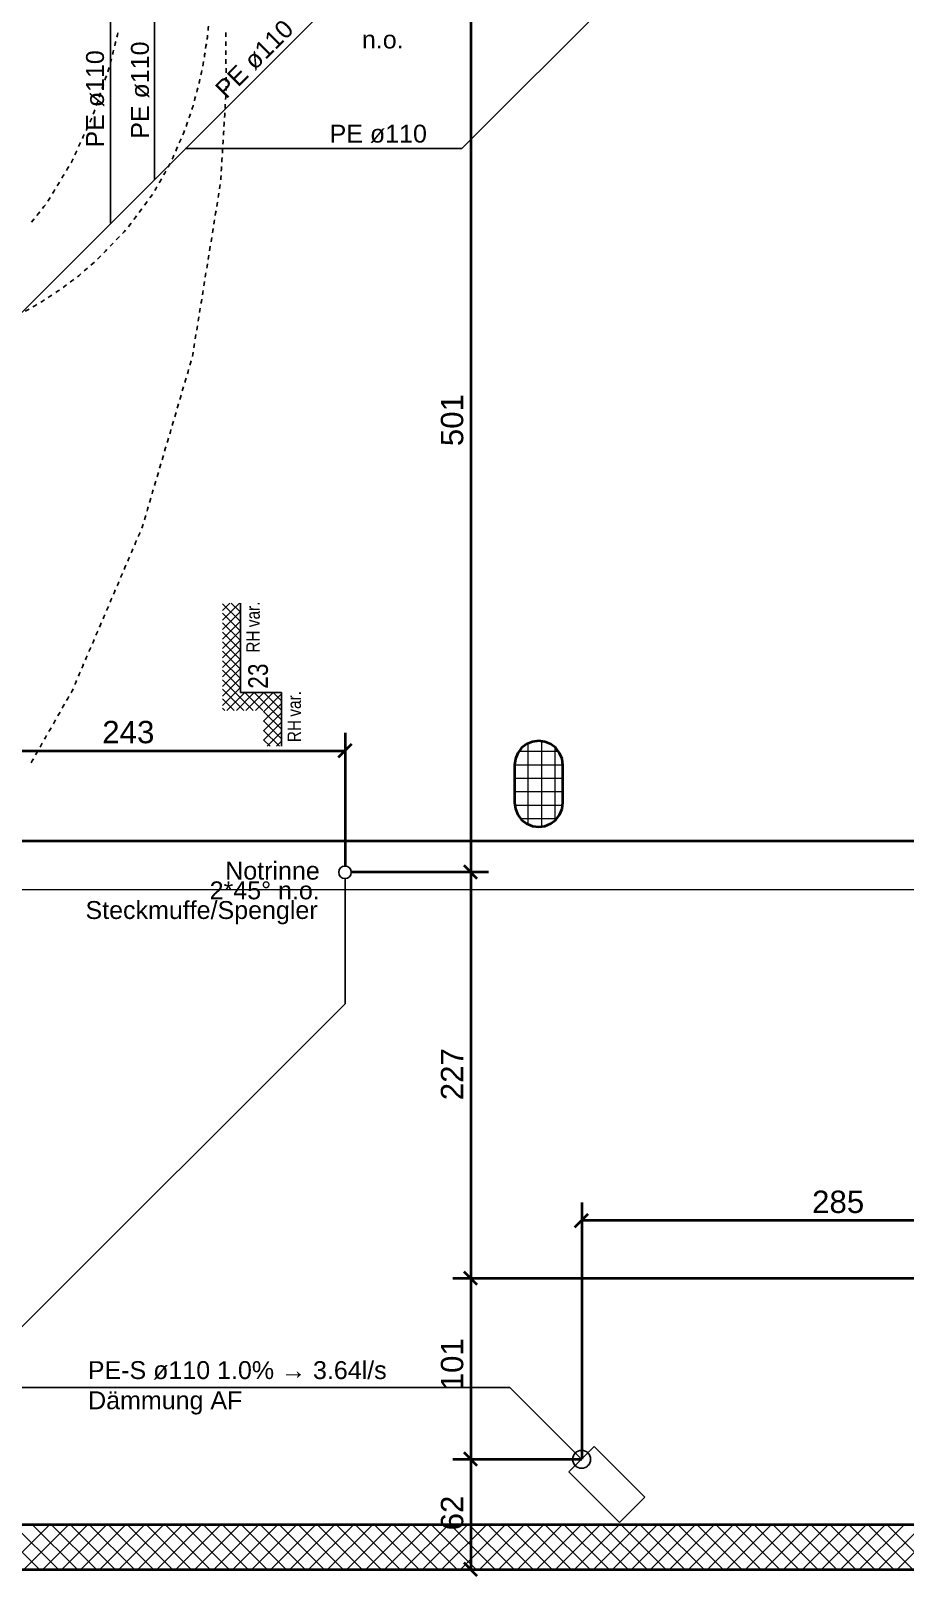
# Model space of a CAD drawing. Extents: x 885 to 2021, y 330 to 1122.
# Drawn here: x 1401 to 1498.6, y 475.9 to 648.6 of the extents above; entities that cross this region are included whole.
import ezdxf
from ezdxf.lldxf.tags import DXFTag

# ---------------------------------------------------------------- set-up
doc = ezdxf.new("R2010")
doc.units = 0
doc.layers.get('0').update_dxf_attribs({"lineweight": 25})
for name, color, linetype, lineweight in [('010 Aussenwände Bauteilschraffuren Neu', 7, 'Continuous', 25), ('010 Aussenwände Neu', 7, 'Continuous', 25), ('020 Stützen Bauteilschraffuren Neu', 7, 'Continuous', 25), ('020 Stützen Neu', 7, 'Continuous', 25), ('027 Oberhalb Neu', 7, 'Continuous', 25), ('080 Raum Innen Kontur Neu', 7, 'Continuous', 25), ('160 Beschriftungen Ausführung Neu', 7, 'Continuous', 25)]:
    doc.layers.add(name, color=color, linetype=linetype, lineweight=lineweight)
for name, color, linetype, lineweight, true_color in [('S_Kaltwasser_Einlage', 3, 'fein_strichliert', 25, 0x00ff00), ('S_Regenwasser_Einlage', 7, 'fein_strichliert', 25, 0x0066cc), ('S_Schmutzwasser_Einlage', 7, 'fein_strichliert', 25, 0xcc6600), ('S_T_Mass_Einlage', 7, 'Continuous', 35, 0x0080ff), ('S_Text_Einlage', 7, 'Continuous', 25, 0x99ff99)]:
    doc.layers.add(name, color=color, linetype=linetype, lineweight=lineweight, true_color=true_color)
doc.styles.get("Standard").update_dxf_attribs({"font": 'arial.ttf'})
tags = doc.linetypes.add('fein_strichliert', pattern=[4, 1, -2, 1]).pattern_tags.tags
tags[8:9] = [DXFTag(74, 4), DXFTag(75, 0), DXFTag(340, '0'), DXFTag(46, 0.0), DXFTag(50, 0.0), DXFTag(44, 0.0), DXFTag(45, 0.0)]
tags[6:7] = [DXFTag(74, 4), DXFTag(75, 0), DXFTag(340, '0'), DXFTag(46, 0.0), DXFTag(50, 0.0), DXFTag(44, 0.0), DXFTag(45, 0.0)]
tags[4:5] = [DXFTag(74, 4), DXFTag(75, 0), DXFTag(340, '0'), DXFTag(46, 0.0), DXFTag(50, 0.0), DXFTag(44, 0.0), DXFTag(45, 0.0)]
tags = doc.linetypes.add('Strichpunkt 3_1_1mm Achsen', pattern=[0.005, 0.003, -0.001, 0, -0.001]).pattern_tags.tags
tags[10:11] = [DXFTag(74, 4), DXFTag(75, 0), DXFTag(340, '0'), DXFTag(46, 1.0), DXFTag(50, 0.0), DXFTag(44, 0.0), DXFTag(45, 0.0)]
tags[8:9] = [DXFTag(74, 4), DXFTag(75, 0), DXFTag(340, '0'), DXFTag(46, 1.0), DXFTag(50, 0.0), DXFTag(44, 0.0), DXFTag(45, 0.0)]
tags[6:7] = [DXFTag(74, 4), DXFTag(75, 0), DXFTag(340, '0'), DXFTag(46, 1.0), DXFTag(50, 0.0), DXFTag(44, 0.0), DXFTag(45, 0.0)]
tags[4:5] = [DXFTag(74, 4), DXFTag(75, 0), DXFTag(340, '0'), DXFTag(46, 1.0), DXFTag(50, 0.0), DXFTag(44, 0.0), DXFTag(45, 0.0)]

# ---------------------------------------------------------------- blocks, each defined once
blk = doc.blocks.new('Referenz-A0T8DINEAL', base_point=(896.59, 372.19))
at = {"layer": '010 Aussenwände Bauteilschraffuren Neu', "color": 0, "linetype": 'Continuous', "lineweight": 0, "ltscale": 0.0169}
for p, q in [((1401.9, 476.6), (1396.9, 481.6)), ((1398.04, 476.6), (1403.04, 481.6)), ((1404.02, 476.6), (1399.02, 481.6)), ((1400.16, 476.6), (1405.16, 481.6)), ((1406.14, 476.6), (1401.14, 481.6)), ((1402.28, 476.6), (1407.28, 481.6)), ((1408.26, 476.6), (1403.26, 481.6)), ((1404.41, 476.6), (1409.41, 481.6)), ((1410.38, 476.6), (1405.38, 481.6)), ((1406.53, 476.6), (1411.53, 481.6)), ((1412.51, 476.6), (1407.51, 481.6)), ((1408.65, 476.6), (1413.65, 481.6)), ((1414.63, 476.6), (1409.63, 481.6)), ((1410.77, 476.6), (1415.77, 481.6)), ((1416.75, 476.6), (1411.75, 481.6)), ((1412.89, 476.6), (1417.89, 481.6)), ((1418.87, 476.6), (1413.87, 481.6)), ((1415.01, 476.6), (1420.01, 481.6)), ((1420.99, 476.6), (1415.99, 481.6)), ((1417.13, 476.6), (1422.13, 481.6)), ((1423.11, 476.6), (1418.11, 481.6)), ((1419.26, 476.6), (1424.26, 481.6)), ((1425.23, 476.6), (1420.23, 481.6)), ((1421.38, 476.6), (1426.38, 481.6)), ((1427.36, 476.6), (1422.36, 481.6)), ((1423.5, 476.6), (1428.5, 481.6)), ((1429.48, 476.6), (1424.48, 481.6)), ((1425.62, 476.6), (1430.62, 481.6)), ((1431.6, 476.6), (1426.6, 481.6)), ((1427.74, 476.6), (1432.74, 481.6)), ((1433.72, 476.6), (1428.72, 481.6)), ((1429.86, 476.6), (1434.86, 481.6)), ((1435.84, 476.6), (1430.84, 481.6)), ((1431.98, 476.6), (1436.98, 481.6)), ((1437.96, 476.6), (1432.96, 481.6)), ((1434.1, 476.6), (1439.1, 481.6)), ((1440.08, 476.6), (1435.08, 481.6)), ((1436.23, 476.6), (1441.23, 481.6)), ((1442.2, 476.6), (1437.2, 481.6)), ((1438.35, 476.6), (1443.35, 481.6)), ((1444.33, 476.6), (1439.33, 481.6)), ((1440.47, 476.6), (1445.47, 481.6)), ((1446.45, 476.6), (1441.45, 481.6)), ((1442.59, 476.6), (1447.59, 481.6)), ((1448.57, 476.6), (1443.57, 481.6)), ((1444.71, 476.6), (1449.71, 481.6)), ((1450.69, 476.6), (1445.69, 481.6)), ((1446.83, 476.6), (1451.83, 481.6)), ((1452.81, 476.6), (1447.81, 481.6)), ((1448.95, 476.6), (1453.95, 481.6)), ((1454.93, 476.6), (1449.93, 481.6)), ((1451.07, 476.6), (1456.07, 481.6)), ((1457.05, 476.6), (1452.05, 481.6)), ((1453.2, 476.6), (1458.2, 481.6)), ((1459.17, 476.6), (1454.17, 481.6)), ((1455.32, 476.6), (1460.32, 481.6)), ((1461.3, 476.6), (1456.3, 481.6)), ((1457.44, 476.6), (1462.44, 481.6)), ((1463.42, 476.6), (1458.42, 481.6)), ((1459.56, 476.6), (1464.56, 481.6)), ((1465.54, 476.6), (1460.54, 481.6)), ((1461.68, 476.6), (1466.68, 481.6)), ((1467.66, 476.6), (1462.66, 481.6)), ((1463.8, 476.6), (1468.8, 481.6)), ((1469.78, 476.6), (1464.78, 481.6)), ((1465.92, 476.6), (1470.92, 481.6)), ((1471.9, 476.6), (1466.9, 481.6)), ((1468.05, 476.6), (1473.05, 481.6)), ((1474.02, 476.6), (1469.02, 481.6)), ((1470.17, 476.6), (1475.17, 481.6)), ((1476.15, 476.6), (1471.15, 481.6)), ((1472.29, 476.6), (1477.29, 481.6)), ((1478.27, 476.6), (1473.27, 481.6)), ((1474.41, 476.6), (1479.41, 481.6)), ((1480.39, 476.6), (1475.39, 481.6)), ((1476.53, 476.6), (1481.53, 481.6)), ((1482.51, 476.6), (1477.51, 481.6)), ((1478.65, 476.6), (1483.65, 481.6)), ((1484.63, 476.6), (1479.63, 481.6)), ((1480.77, 476.6), (1485.77, 481.6)), ((1486.75, 476.6), (1481.75, 481.6)), ((1482.89, 476.6), (1487.89, 481.6)), ((1488.87, 476.6), (1483.87, 481.6)), ((1485.02, 476.6), (1490.02, 481.6)), ((1490.99, 476.6), (1485.99, 481.6)), ((1487.14, 476.6), (1492.14, 481.6)), ((1493.12, 476.6), (1488.12, 481.6)), ((1489.26, 476.6), (1494.26, 481.6)), ((1495.24, 476.6), (1490.24, 481.6)), ((1491.38, 476.6), (1496.38, 481.6)), ((1497.36, 476.6), (1492.36, 481.6)), ((1493.5, 476.6), (1498.5, 481.6)), ((1499.48, 476.6), (1494.48, 481.6)), ((1495.62, 476.6), (1500.62, 481.6)), ((1501.6, 476.6), (1496.6, 481.6)), ((1497.74, 476.6), (1502.74, 481.6))]:
    blk.add_line(p, q, dxfattribs=at)
at = {"layer": '010 Aussenwände Neu', "color": 0, "lineweight": 35}
for p, q in [((1527.88, 481.6), (1387.38, 481.6)), ((1041.78, 476.6), (1532.88, 476.6))]:
    blk.add_line(p, q, dxfattribs=at)
at = {"layer": '020 Stützen Bauteilschraffuren Neu', "color": 0, "linetype": 'Continuous', "lineweight": 0, "ltscale": 0.0169}
for p, q in [((1456.48, 568.92), (1456.48, 559.89)), ((1457.98, 569.18), (1457.98, 559.63)), ((1459.48, 568.51), (1459.48, 560.3)), ((1460.38, 566.5), (1454.98, 566.5)), ((1459.92, 568), (1455.44, 568)), ((1460.38, 565), (1454.98, 565)), ((1460.38, 563.5), (1454.98, 563.5)), ((1460.35, 562), (1455, 562)), ((1459.68, 560.5), (1455.68, 560.5))]:
    blk.add_line(p, q, dxfattribs=at)
at = {"layer": '020 Stützen Neu', "color": 0, "linetype": 'Continuous', "lineweight": 35, "ltscale": 0.1225}
for p, q in [((1455.77, 568.41), (1455.34, 567.85)), ((1456.33, 568.84), (1455.77, 568.41)), ((1456.98, 569.11), (1456.33, 568.84)), ((1457.68, 569.2), (1456.98, 569.11)), ((1458.38, 569.11), (1457.68, 569.2)), ((1459.03, 568.84), (1458.38, 569.11)), ((1459.59, 568.41), (1459.03, 568.84)), ((1460.02, 567.85), (1459.59, 568.41)), ((1455.07, 567.2), (1454.98, 566.5)), ((1454.98, 566.5), (1454.98, 562.3)), ((1455.34, 567.85), (1455.07, 567.2)), ((1460.29, 567.2), (1460.02, 567.85)), ((1460.38, 566.5), (1460.29, 567.2)), ((1460.38, 562.3), (1460.38, 566.5)), ((1454.98, 562.3), (1455.07, 561.6)), ((1455.07, 561.6), (1455.34, 560.95)), ((1460.02, 560.95), (1460.29, 561.6)), ((1460.29, 561.6), (1460.38, 562.3)), ((1455.34, 560.95), (1455.77, 560.39)), ((1455.77, 560.39), (1456.33, 559.96)), ((1456.33, 559.96), (1456.98, 559.69)), ((1456.98, 559.69), (1457.68, 559.6)), ((1457.68, 559.6), (1458.38, 559.69)), ((1458.38, 559.69), (1459.03, 559.96)), ((1459.03, 559.96), (1459.59, 560.39)), ((1459.59, 560.39), (1460.02, 560.95))]:
    blk.add_line(p, q, dxfattribs=at)
at = {"layer": '027 Oberhalb Neu', "color": 0, "linetype": 'Strichpunkt 3_1_1mm Achsen', "lineweight": 35, "ltscale": 0.1225}
blk.add_line((1599.54, 558), (1035.78, 558), dxfattribs=at)
at = {"layer": '027 Oberhalb Neu', "color": 0, "linetype": 'Strichpunkt 3_1_1mm Achsen', "lineweight": 13, "ltscale": 0.0169}
blk.add_line((1030.18, 552.6), (1597.28, 552.6), dxfattribs=at)
at = {"layer": '080 Raum Innen Kontur Neu', "color": 0, "linetype": 'Continuous', "lineweight": 13, "ltscale": 0.0169}
for p, q in [((1455.77, 568.41), (1455.34, 567.85)), ((1456.33, 568.84), (1455.77, 568.41)), ((1456.98, 569.11), (1456.33, 568.84)), ((1457.68, 569.2), (1456.98, 569.11)), ((1458.38, 569.11), (1457.68, 569.2)), ((1459.03, 568.84), (1458.38, 569.11)), ((1459.59, 568.41), (1459.03, 568.84)), ((1460.02, 567.85), (1459.59, 568.41)), ((1455.07, 567.2), (1454.98, 566.5)), ((1454.98, 562.3), (1454.98, 566.5)), ((1455.34, 567.85), (1455.07, 567.2)), ((1460.29, 567.2), (1460.02, 567.85)), ((1460.38, 566.5), (1460.29, 567.2)), ((1460.38, 566.5), (1460.38, 562.3)), ((1454.98, 562.3), (1455.07, 561.6)), ((1455.07, 561.6), (1455.34, 560.95)), ((1460.02, 560.95), (1460.29, 561.6)), ((1460.29, 561.6), (1460.38, 562.3)), ((1455.34, 560.95), (1455.77, 560.39)), ((1455.77, 560.39), (1456.33, 559.96)), ((1456.33, 559.96), (1456.98, 559.69)), ((1456.98, 559.69), (1457.68, 559.6)), ((1457.68, 559.6), (1458.38, 559.69)), ((1458.38, 559.69), (1459.03, 559.96)), ((1459.03, 559.96), (1459.59, 560.39)), ((1459.59, 560.39), (1460.02, 560.95)), ((1387.38, 481.6), (1527.88, 481.6))]:
    blk.add_line(p, q, dxfattribs=at)
at = {"layer": '160 Beschriftungen Ausführung Neu', "color": 0, "linetype": 'Continuous', "lineweight": 13, "ltscale": 0.0169}
for p, q in [((1424.24, 584.6), (1422.35, 582.71)), ((1423.18, 584.6), (1422.35, 583.77)), ((1422.35, 584.53), (1424.35, 582.53)), ((1423.33, 584.6), (1424.35, 583.59)), ((1424.35, 583.65), (1422.35, 581.65)), ((1422.35, 583.47), (1424.35, 581.47)), ((1424.35, 582.59), (1422.35, 580.59)), ((1422.35, 582.41), (1424.35, 580.41)), ((1424.35, 581.53), (1422.35, 579.53)), ((1422.35, 581.35), (1424.35, 579.35)), ((1424.35, 580.47), (1422.35, 578.47)), ((1422.35, 580.28), (1424.35, 578.28)), ((1424.35, 579.41), (1422.35, 577.41)), ((1422.35, 579.22), (1424.35, 577.22)), ((1424.35, 578.35), (1422.35, 576.35)), ((1422.35, 578.16), (1424.35, 576.16)), ((1424.35, 577.28), (1422.35, 575.28)), ((1422.35, 577.1), (1424.35, 575.1)), ((1424.35, 576.22), (1422.35, 574.22)), ((1422.35, 576.04), (1425.79, 572.6)), ((1424.35, 575.16), (1422.35, 573.16)), ((1422.35, 574.98), (1424.73, 572.6)), ((1422.35, 573.92), (1423.67, 572.6)), ((1424.85, 574.6), (1422.85, 572.6)), ((1425.91, 574.6), (1423.91, 572.6)), ((1424.85, 574.6), (1426.85, 572.6)), ((1426.97, 574.6), (1424.97, 572.6)), ((1425.91, 574.6), (1428.95, 571.56)), ((1428.03, 574.6), (1426.03, 572.6)), ((1428.95, 574.46), (1426.95, 572.46)), ((1428.95, 573.4), (1426.95, 571.4)), ((1426.97, 574.6), (1428.95, 572.62)), ((1428.03, 574.6), (1428.95, 573.68)), ((1422.35, 572.86), (1422.61, 572.6)), ((1426.95, 572.5), (1428.95, 570.5)), ((1428.95, 572.34), (1426.95, 570.34)), ((1426.95, 571.44), (1428.95, 569.44)), ((1428.95, 571.28), (1426.95, 569.28)), ((1426.95, 570.38), (1428.73, 568.6)), ((1428.95, 570.22), (1427.33, 568.6)), ((1426.95, 569.32), (1427.67, 568.6)), ((1428.95, 569.16), (1428.39, 568.6))]:
    blk.add_line(p, q, dxfattribs=at)
at = {"layer": '160 Beschriftungen Ausführung Neu', "color": 0, "linetype": 'Continuous', "lineweight": -2, "ltscale": 0.0625}
for p, q in [((1424.35, 574.6), (1424.35, 584.6)), ((1428.95, 574.6), (1424.35, 574.6)), ((1428.95, 568.6), (1428.95, 574.6))]:
    blk.add_line(p, q, dxfattribs=at)
at = {"layer": '160 Beschriftungen Ausführung Neu', "color": 0, "linetype": 'Continuous', "lineweight": 13, "ltscale": 0.0169, "attachment_point": 1, "rotation": 90}
for s, insert, char_height in [('{\\fArial Narrow;var.}', (1425.02, 581.91), 1.5), ('{\\fArial Narrow;RH}', (1425.02, 579.06), 1.5), ('{\\fArial Narrow;3}', (1425.23, 576.45), 2.2), ('{\\fArial Narrow;2}', (1425.23, 575.03), 2.2), ('{\\fArial Narrow;var.}', (1429.62, 571.91), 1.5), ('{\\fArial Narrow;RH}', (1429.62, 569.06), 1.5)]:
    blk.add_mtext(s, dxfattribs=dict(at, insert=insert, char_height=char_height))
blk = doc.blocks.new('Polylinie-A0T8DINSAL', base_point=(1418.22, 635.4))
at = {"color": 0, "lineweight": -2}
for p, q in [((1468.48, 654.8), (1449.08, 635.4)), ((1502.9, 654.8), (1468.48, 654.8)), ((1449.08, 635.4), (1418.22, 635.4))]:
    blk.add_line(p, q, dxfattribs=at)
blk = doc.blocks.new('Polygon-A0T8DINWAL', base_point=(1461.06, 481.84))
at = {"color": 0, "linetype": 'ByBlock', "lineweight": -2, "ltscale": 0.25}
for p, q in [((1463.89, 490.33), (1461.06, 487.5)), ((1469.55, 484.67), (1463.89, 490.33)), ((1461.06, 487.5), (1466.72, 481.84)), ((1466.72, 481.84), (1469.55, 484.67))]:
    blk.add_line(p, q, dxfattribs=at)
blk = doc.blocks.new('Polylinie-A0T8DIOKAL', base_point=(1390.09, 631.94))
at = {"color": 0, "lineweight": -2}
for p, q in [((1390.09, 679.8), (1414.76, 655.12)), ((1414.76, 655.12), (1414.76, 631.94))]:
    blk.add_line(p, q, dxfattribs=at)
blk = doc.blocks.new('WC mit 9_0 l Spülwassermenge-A0T8DIOSAL', base_point=(1461.48, 487.91))
at = {"color": 0, "linetype": 'ByBlock', "lineweight": -2, "ltscale": 0.25}
blk.add_circle((1462.48, 488.91), 1, dxfattribs=at)
blk = doc.blocks.new('Polylinie-A0T8DIPGAL', base_point=(1310.98, 489.06))
at = {"color": 0, "lineweight": -2}
for p, q in [((1348.67, 625.9), (1310.98, 588.21)), ((1310.98, 588.21), (1310.98, 511.08)), ((1310.98, 511.08), (1325.15, 496.92)), ((1325.15, 496.92), (1454.47, 496.92)), ((1454.47, 496.92), (1462.33, 489.06))]:
    blk.add_line(p, q, dxfattribs=at)
blk = doc.blocks.new('Polylinie-A0T8DIPIAL', base_point=(1390.09, 627.05))
at = {"color": 0, "lineweight": -2}
for p, q in [((1390.09, 674.3), (1409.86, 654.52)), ((1409.86, 654.52), (1409.86, 627.05))]:
    blk.add_line(p, q, dxfattribs=at)
blk = doc.blocks.new('Abwassersammelpunkt (Zentrale)-A0T8DIPWAL', base_point=(1435.34, 553.82))
at = {"color": 0, "linetype": 'ByBlock', "lineweight": -2, "ltscale": 0.25}
blk.add_circle((1436.04, 554.52), 0.7, dxfattribs=at)
blk = doc.blocks.new('Teilstrecke-A0T8DIPYAL', base_point=(1383.88, 613.1))
at = {"color": 0, "linetype": 'Continuous', "lineweight": -2}
for p, q in [((1392.62, 750.13), (1392.5, 750.48)), ((1392.7, 749.89), (1392.62, 750.13)), ((1392.94, 749.18), (1392.86, 749.42)), ((1393.02, 748.95), (1392.94, 749.18)), ((1393.27, 748.24), (1393.19, 748.47)), ((1393.35, 748), (1393.27, 748.24)), ((1393.59, 747.29), (1393.51, 747.53)), ((1393.67, 747.07), (1393.59, 747.29)), ((1393.67, 747.05), (1393.67, 747.07)), ((1393.91, 746.34), (1393.83, 746.58)), ((1393.99, 746.11), (1393.91, 746.34)), ((1394.24, 745.4), (1394.16, 745.63)), ((1394.32, 745.16), (1394.24, 745.4)), ((1394.56, 744.45), (1394.48, 744.69)), ((1394.64, 744.22), (1394.56, 744.45)), ((1394.83, 743.65), (1394.8, 743.74)), ((1394.88, 743.51), (1394.83, 743.65)), ((1394.96, 743.27), (1394.88, 743.51)), ((1395.21, 742.56), (1395.13, 742.8)), ((1395.29, 742.32), (1395.21, 742.56)), ((1395.53, 741.61), (1395.45, 741.85)), ((1395.61, 741.38), (1395.53, 741.61)), ((1395.86, 740.67), (1395.77, 740.9)), ((1395.94, 740.43), (1395.86, 740.67)), ((1396.18, 739.72), (1396.1, 739.96)), ((1396.26, 739.49), (1396.18, 739.72)), ((1396.51, 738.78), (1396.43, 739.01)), ((1396.59, 738.54), (1396.51, 738.78)), ((1396.84, 737.83), (1396.76, 738.07)), ((1396.92, 737.6), (1396.84, 737.83)), ((1397.17, 736.89), (1397.08, 737.12)), ((1397.19, 736.83), (1397.17, 736.89)), ((1397.25, 736.65), (1397.19, 736.83)), ((1397.5, 735.95), (1397.42, 736.18)), ((1397.58, 735.71), (1397.5, 735.95)), ((1397.83, 735), (1397.75, 735.24)), ((1397.92, 734.77), (1397.83, 735)), ((1398.17, 734.06), (1398.09, 734.3)), ((1398.25, 733.83), (1398.17, 734.06)), ((1398.51, 733.12), (1398.42, 733.35)), ((1398.59, 732.88), (1398.51, 733.12)), ((1398.85, 732.18), (1398.76, 732.41)), ((1398.93, 731.95), (1398.85, 732.18)), ((1399.19, 731.24), (1399.11, 731.48)), ((1399.28, 731.01), (1399.19, 731.24)), ((1399.53, 730.3), (1399.45, 730.54)), ((1399.62, 730.07), (1399.53, 730.3)), ((1399.89, 729.37), (1399.8, 729.6)), ((1399.98, 729.13), (1399.89, 729.37)), ((1400.25, 728.43), (1400.16, 728.67)), ((1400.34, 728.2), (1400.25, 728.43)), ((1400.61, 727.5), (1400.52, 727.73)), ((1400.7, 727.27), (1400.61, 727.5)), ((1400.97, 726.57), (1400.88, 726.8)), ((1401.06, 726.33), (1400.97, 726.57)), ((1401.33, 725.63), (1401.24, 725.87)), ((1401.42, 725.4), (1401.33, 725.63)), ((1401.69, 724.7), (1401.6, 724.93)), ((1401.78, 724.47), (1401.69, 724.7)), ((1402.05, 723.77), (1401.96, 724)), ((1402.14, 723.53), (1402.05, 723.77)), ((1402.4, 722.83), (1402.31, 723.07)), ((1402.49, 722.6), (1402.4, 722.83)), ((1402.76, 721.9), (1402.67, 722.13)), ((1402.83, 721.73), (1402.76, 721.9)), ((1402.85, 721.67), (1402.83, 721.73)), ((1403.13, 720.97), (1403.04, 721.2)), ((1403.23, 720.74), (1403.13, 720.97)), ((1403.5, 720.04), (1403.41, 720.27)), ((1403.6, 719.81), (1403.5, 720.04)), ((1403.88, 719.11), (1403.78, 719.35)), ((1403.97, 718.88), (1403.88, 719.11)), ((1404.25, 718.19), (1404.15, 718.42)), ((1404.34, 717.95), (1404.25, 718.19)), ((1404.62, 717.26), (1404.53, 717.49)), ((1404.71, 717.03), (1404.62, 717.26)), ((1404.99, 716.33), (1404.9, 716.56)), ((1405.08, 716.1), (1404.99, 716.33)), ((1405.36, 715.4), (1405.27, 715.63)), ((1405.45, 715.17), (1405.36, 715.4)), ((1405.73, 714.47), (1405.64, 714.7)), ((1405.83, 714.24), (1405.73, 714.47)), ((1406.1, 713.54), (1406.01, 713.78)), ((1406.14, 713.46), (1406.1, 713.54)), ((1406.2, 713.31), (1406.14, 713.46)), ((1406.47, 712.61), (1406.38, 712.85)), ((1406.56, 712.38), (1406.47, 712.61)), ((1406.84, 711.68), (1406.75, 711.92)), ((1406.93, 711.45), (1406.84, 711.68)), ((1407.21, 710.75), (1407.12, 710.99)), ((1407.3, 710.52), (1407.21, 710.75)), ((1407.58, 709.82), (1407.49, 710.06)), ((1407.67, 709.59), (1407.58, 709.82)), ((1407.95, 708.89), (1407.85, 709.13)), ((1408.04, 708.66), (1407.95, 708.89)), ((1408.31, 707.96), (1408.22, 708.2)), ((1408.41, 707.73), (1408.31, 707.96)), ((1408.68, 707.03), (1408.59, 707.27)), ((1408.77, 706.8), (1408.68, 707.03)), ((1409.05, 706.11), (1408.96, 706.34)), ((1409.14, 705.87), (1409.05, 706.11)), ((1409.42, 705.18), (1409.33, 705.41)), ((1409.42, 705.17), (1409.42, 705.18)), ((1409.5, 704.94), (1409.42, 705.17)), ((1409.77, 704.24), (1409.68, 704.47)), ((1409.85, 704), (1409.77, 704.24)), ((1410.12, 703.3), (1410.03, 703.54)), ((1410.2, 703.07), (1410.12, 703.3)), ((1410.47, 702.36), (1410.38, 702.6)), ((1410.55, 702.13), (1410.47, 702.36)), ((1410.82, 701.43), (1410.73, 701.66)), ((1410.9, 701.19), (1410.82, 701.43)), ((1411.16, 700.49), (1411.08, 700.72)), ((1411.25, 700.26), (1411.16, 700.49)), ((1411.51, 699.55), (1411.43, 699.79)), ((1411.6, 699.32), (1411.51, 699.55)), ((1411.86, 698.62), (1411.78, 698.85)), ((1411.95, 698.38), (1411.86, 698.62)), ((1412.21, 697.68), (1412.13, 697.91)), ((1412.3, 697.45), (1412.21, 697.68)), ((1412.55, 696.76), (1412.47, 696.98)), ((1412.56, 696.74), (1412.55, 696.76)), ((1412.64, 696.51), (1412.56, 696.74)), ((1412.88, 695.79), (1412.8, 696.03)), ((1412.96, 695.56), (1412.88, 695.79)), ((1413.19, 694.84), (1413.11, 695.08)), ((1413.27, 694.61), (1413.19, 694.84)), ((1413.51, 693.9), (1413.43, 694.13)), ((1413.59, 693.66), (1413.51, 693.9)), ((1413.82, 692.95), (1413.74, 693.18)), ((1413.9, 692.71), (1413.82, 692.95)), ((1414.14, 692), (1414.06, 692.23)), ((1414.22, 691.76), (1414.14, 692)), ((1414.45, 691.05), (1414.38, 691.29)), ((1414.53, 690.81), (1414.45, 691.05)), ((1414.77, 690.1), (1414.69, 690.34)), ((1414.85, 689.86), (1414.77, 690.1)), ((1415.09, 689.15), (1415.01, 689.39)), ((1415.16, 688.91), (1415.09, 689.15)), ((1415.4, 688.2), (1415.32, 688.44)), ((1415.42, 688.14), (1415.4, 688.2)), ((1415.47, 687.96), (1415.42, 688.14)), ((1415.67, 687.24), (1415.6, 687.48)), ((1415.74, 687), (1415.67, 687.24)), ((1415.94, 686.28), (1415.87, 686.52)), ((1416.01, 686.03), (1415.94, 686.28)), ((1416.21, 685.31), (1416.14, 685.55)), ((1416.27, 685.07), (1416.21, 685.31)), ((1416.47, 684.35), (1416.41, 684.59)), ((1416.54, 684.11), (1416.47, 684.35)), ((1416.74, 683.38), (1416.67, 683.63)), ((1416.81, 683.14), (1416.74, 683.38)), ((1417.01, 682.42), (1416.94, 682.66)), ((1417.07, 682.18), (1417.01, 682.42)), ((1417.27, 681.46), (1417.21, 681.7)), ((1417.34, 681.22), (1417.27, 681.46)), ((1417.54, 680.49), (1417.47, 680.73)), ((1417.61, 680.25), (1417.54, 680.49)), ((1417.81, 679.53), (1417.74, 679.77)), ((1417.88, 679.29), (1417.81, 679.53)), ((1418.04, 678.56), (1417.98, 678.8)), ((1418.09, 678.31), (1418.04, 678.56)), ((1418.24, 677.58), (1418.19, 677.82)), ((1418.3, 677.33), (1418.24, 677.58)), ((1418.45, 676.6), (1418.4, 676.85)), ((1418.5, 676.36), (1418.45, 676.6)), ((1418.66, 675.62), (1418.61, 675.87)), ((1418.71, 675.38), (1418.66, 675.62)), ((1418.87, 674.64), (1418.82, 674.89)), ((1418.92, 674.4), (1418.87, 674.64)), ((1419.08, 673.67), (1419.02, 673.91)), ((1419.13, 673.42), (1419.08, 673.67)), ((1419.28, 672.69), (1419.23, 672.93)), ((1419.34, 672.44), (1419.28, 672.69)), ((1419.49, 671.71), (1419.44, 671.95)), ((1419.54, 671.47), (1419.49, 671.71)), ((1419.68, 670.8), (1419.65, 670.98)), ((1419.69, 670.73), (1419.68, 670.8)), ((1419.73, 670.48), (1419.69, 670.73)), ((1419.83, 669.74), (1419.79, 669.99)), ((1419.86, 669.49), (1419.83, 669.74)), ((1419.96, 668.75), (1419.93, 669)), ((1419.99, 668.5), (1419.96, 668.75)), ((1420.09, 667.76), (1420.06, 668)), ((1420.12, 667.51), (1420.09, 667.76)), ((1420.22, 666.77), (1420.19, 667.01)), ((1420.26, 666.52), (1420.22, 666.77)), ((1420.36, 665.77), (1420.32, 666.02)), ((1420.39, 665.53), (1420.36, 665.77)), ((1420.49, 664.78), (1420.46, 665.03)), ((1420.52, 664.54), (1420.49, 664.78)), ((1420.62, 663.79), (1420.59, 664.04)), ((1420.65, 663.54), (1420.62, 663.79)), ((1420.75, 662.8), (1420.72, 663.05)), ((1420.79, 662.55), (1420.75, 662.8)), ((1420.85, 661.81), (1420.84, 662.06)), ((1420.87, 661.56), (1420.85, 661.81)), ((1420.92, 660.81), (1420.9, 661.06)), ((1420.93, 660.56), (1420.92, 660.81)), ((1420.98, 659.81), (1420.96, 660.06)), ((1420.99, 659.56), (1420.98, 659.81)), ((1421.04, 658.81), (1421.02, 659.06)), ((1421.05, 658.56), (1421.04, 658.81)), ((1421.09, 657.98), (1421.08, 658.06)), ((1421.09, 657.81), (1421.09, 657.98)), ((1421.09, 657.56), (1421.09, 657.81)), ((1421.09, 656.81), (1421.09, 657.06)), ((1421.1, 656.56), (1421.09, 656.81)), ((1421.1, 655.81), (1421.1, 656.06)), ((1421.1, 655.56), (1421.1, 655.81)), ((1421.1, 654.81), (1421.1, 655.06)), ((1421.1, 654.56), (1421.1, 654.81)), ((1421.05, 652.57), (1421.06, 652.82)), ((1421.06, 652.82), (1421.07, 653.06)), ((1421.1, 653.56), (1421.11, 653.74)), ((1421.11, 653.81), (1421.11, 654.06)), ((1421.11, 653.74), (1421.11, 653.81)), ((1420.97, 650.95), (1420.98, 651.07)), ((1421, 651.57), (1421.01, 651.82)), ((1421.01, 651.82), (1421.03, 652.07)), ((1420.84, 649.57), (1420.86, 649.82)), ((1420.86, 649.82), (1420.89, 650.07)), ((1420.94, 650.57), (1420.96, 650.82)), ((1420.96, 650.82), (1420.97, 650.95)), ((1420.62, 647.59), (1420.66, 647.83)), ((1420.66, 647.83), (1420.69, 648.08)), ((1420.74, 648.58), (1420.77, 648.83)), ((1420.77, 648.83), (1420.79, 649.08)), ((1420.36, 645.86), (1420.4, 646.1)), ((1420.47, 646.6), (1420.51, 646.84)), ((1420.51, 646.84), (1420.55, 647.09)), ((1420.14, 644.63), (1420.19, 644.87)), ((1420.19, 644.87), (1420.24, 645.12)), ((1420.33, 645.61), (1420.36, 645.86)), ((1419.73, 642.67), (1419.76, 642.78)), ((1419.76, 642.78), (1419.79, 642.91)), ((1419.79, 642.91), (1419.84, 643.16)), ((1419.94, 643.65), (1419.99, 643.89)), ((1419.99, 643.89), (1420.04, 644.14)), ((1419.21, 640.74), (1419.28, 640.98)), ((1419.28, 640.98), (1419.34, 641.22)), ((1419.47, 641.7), (1419.54, 641.94)), ((1419.54, 641.94), (1419.6, 642.19)), ((1418.61, 638.83), (1418.69, 639.07)), ((1418.69, 639.07), (1418.77, 639.3)), ((1418.93, 639.78), (1419.01, 640.01)), ((1419.01, 640.01), (1419.06, 640.15)), ((1419.06, 640.15), (1419.08, 640.25)), ((1418.02, 637.18), (1418.12, 637.41)), ((1418.3, 637.88), (1418.38, 638.12)), ((1418.38, 638.12), (1418.45, 638.35)), ((1417.23, 635.35), (1417.33, 635.58)), ((1417.53, 636.04), (1417.62, 636.27)), ((1417.62, 636.27), (1417.72, 636.5)), ((1417.92, 636.95), (1418.02, 637.18)), ((1416.73, 634.2), (1416.83, 634.43)), ((1416.83, 634.43), (1416.93, 634.66)), ((1417.13, 635.12), (1417.23, 635.35)), ((1415.78, 632.45), (1415.9, 632.66)), ((1415.9, 632.66), (1416.02, 632.88)), ((1416.27, 633.31), (1416.39, 633.53)), ((1416.39, 633.53), (1416.52, 633.75)), ((1414.79, 630.71), (1414.91, 630.92)), ((1414.91, 630.92), (1415.03, 631.14)), ((1415.28, 631.58), (1415.41, 631.79)), ((1415.41, 631.79), (1415.53, 632.01)), ((1413.19, 628.47), (1413.34, 628.67)), ((1413.64, 629.07), (1413.79, 629.27)), ((1413.79, 629.27), (1413.94, 629.47)), ((1414.23, 629.88), (1414.38, 630.08)), ((1414.38, 630.08), (1414.53, 630.28)), ((1411.99, 626.87), (1412.14, 627.07)), ((1412.44, 627.47), (1412.59, 627.67)), ((1412.59, 627.67), (1412.74, 627.87)), ((1413.04, 628.27), (1413.19, 628.47)), ((1410.49, 625.2), (1410.66, 625.38)), ((1410.66, 625.38), (1410.83, 625.56)), ((1411.18, 625.92), (1411.36, 626.1)), ((1411.36, 626.1), (1411.53, 626.28)), ((1411.84, 626.67), (1411.99, 626.87)), ((1409.1, 623.76), (1409.27, 623.94)), ((1409.27, 623.94), (1409.44, 624.12)), ((1409.79, 624.48), (1409.97, 624.66)), ((1409.97, 624.66), (1410.14, 624.84)), ((1406.9, 621.72), (1407.09, 621.88)), ((1407.09, 621.88), (1407.28, 622.05)), ((1407.66, 622.37), (1407.85, 622.54)), ((1407.85, 622.54), (1408.04, 622.7)), ((1408.4, 623.05), (1408.58, 623.23)), ((1408.58, 623.23), (1408.75, 623.4)), ((1404.54, 619.87), (1404.74, 620.03)), ((1404.74, 620.03), (1404.94, 620.18)), ((1405.34, 620.48), (1405.54, 620.63)), ((1405.54, 620.63), (1405.74, 620.78)), ((1406.14, 621.08), (1406.29, 621.19)), ((1406.29, 621.19), (1406.34, 621.23)), ((1406.34, 621.23), (1406.52, 621.4)), ((1402.04, 618.22), (1402.21, 618.31)), ((1402.21, 618.31), (1402.26, 618.34)), ((1402.26, 618.34), (1402.47, 618.48)), ((1402.88, 618.76), (1403.09, 618.89)), ((1403.09, 618.89), (1403.3, 619.03)), ((1403.72, 619.31), (1403.93, 619.45)), ((1403.93, 619.45), (1404.14, 619.58)), ((1398.74, 616.44), (1398.97, 616.55)), ((1399.42, 616.77), (1399.64, 616.88)), ((1399.64, 616.88), (1399.87, 616.99)), ((1400.31, 617.22), (1400.52, 617.35)), ((1400.52, 617.35), (1400.74, 617.47)), ((1401.18, 617.72), (1401.39, 617.84)), ((1401.39, 617.84), (1401.61, 617.97)), ((1394.8, 614.86), (1395.05, 614.93)), ((1395.05, 614.93), (1395.29, 615)), ((1395.76, 615.16), (1395.99, 615.25)), ((1395.99, 615.25), (1396.22, 615.34)), ((1396.69, 615.53), (1396.92, 615.63)), ((1396.92, 615.63), (1397.15, 615.72)), ((1397.61, 615.91), (1397.82, 615.99)), ((1397.82, 615.99), (1397.84, 616)), ((1397.84, 616), (1398.07, 616.11)), ((1398.52, 616.33), (1398.74, 616.44)), ((1383.88, 613.1), (1384.25, 613.1)), ((1384.25, 613.1), (1384.5, 613.11)), ((1385, 613.11), (1385.04, 613.11)), ((1385.04, 613.11), (1385.25, 613.12)), ((1385.25, 613.12), (1385.5, 613.13)), ((1386, 613.15), (1386.21, 613.16)), ((1386.21, 613.16), (1386.25, 613.17)), ((1386.25, 613.17), (1386.5, 613.19)), ((1387, 613.22), (1387.25, 613.24)), ((1387.25, 613.24), (1387.37, 613.25)), ((1387.37, 613.25), (1387.49, 613.26)), ((1387.99, 613.32), (1388.24, 613.34)), ((1388.24, 613.34), (1388.49, 613.37)), ((1388.98, 613.44), (1389.23, 613.47)), ((1389.23, 613.47), (1389.48, 613.51)), ((1389.97, 613.59), (1390.22, 613.63)), ((1390.22, 613.63), (1390.46, 613.68)), ((1390.95, 613.78), (1391.19, 613.85)), ((1391.19, 613.85), (1391.44, 613.91)), ((1391.92, 614.05), (1392.16, 614.12)), ((1392.16, 614.12), (1392.4, 614.18)), ((1392.88, 614.32), (1393.12, 614.39)), ((1393.12, 614.39), (1393.36, 614.46)), ((1393.84, 614.59), (1394.08, 614.66)), ((1394.08, 614.66), (1394.32, 614.73))]:
    blk.add_line(p, q, dxfattribs=at)
blk = doc.blocks.new('Teilstrecke-A0T8DIQ8AL', base_point=(1153.1, 607.7))
at = {"color": 0, "linetype": 'Continuous', "lineweight": -2}
for p, q in [((1410.61, 648.1), (1410.55, 647.86)), ((1410.67, 648.35), (1410.61, 648.1)), ((1410.13, 646.16), (1410.07, 645.92)), ((1410.19, 646.41), (1410.13, 646.16)), ((1410.37, 647.13), (1410.31, 646.89)), ((1410.43, 647.38), (1410.37, 647.13)), ((1409.62, 644.23), (1409.54, 643.99)), ((1409.71, 644.47), (1409.62, 644.23)), ((1409.89, 645.19), (1409.83, 644.95)), ((1409.95, 645.44), (1409.89, 645.19)), ((1409.06, 642.57), (1408.97, 642.34)), ((1409.3, 643.28), (1409.22, 643.05)), ((1409.38, 643.52), (1409.3, 643.28)), ((1408.65, 641.39), (1408.57, 641.16)), ((1408.73, 641.63), (1408.65, 641.39)), ((1408.97, 642.34), (1408.89, 642.1)), ((1408, 639.5), (1407.92, 639.26)), ((1408.08, 639.74), (1408, 639.5)), ((1408.33, 640.45), (1408.24, 640.21)), ((1408.41, 640.68), (1408.33, 640.45)), ((1407.22, 637.66), (1407.12, 637.43)), ((1407.32, 637.89), (1407.22, 637.66)), ((1407.64, 638.57), (1407.53, 638.34)), ((1407.74, 638.8), (1407.64, 638.57)), ((1406.39, 635.84), (1406.28, 635.62)), ((1406.49, 636.07), (1406.39, 635.84)), ((1406.8, 636.75), (1406.7, 636.53)), ((1406.91, 636.98), (1406.8, 636.75)), ((1405.48, 633.87), (1405.44, 633.8)), ((1405.55, 634.03), (1405.48, 633.87)), ((1405.66, 634.25), (1405.55, 634.03)), ((1405.97, 634.93), (1405.86, 634.71)), ((1406.07, 635.16), (1405.97, 634.93)), ((1404.53, 632.31), (1404.4, 632.09)), ((1404.66, 632.52), (1404.53, 632.31)), ((1405.05, 633.16), (1404.92, 632.95)), ((1405.18, 633.38), (1405.05, 633.16)), ((1403.5, 630.59), (1403.37, 630.38)), ((1403.63, 630.81), (1403.5, 630.59)), ((1404.02, 631.45), (1403.89, 631.24)), ((1404.15, 631.66), (1404.02, 631.45)), ((1402.41, 628.92), (1402.26, 628.72)), ((1402.57, 629.11), (1402.41, 628.92)), ((1402.98, 629.74), (1402.85, 629.52)), ((1403.11, 629.95), (1402.98, 629.74)), ((1401.16, 627.36), (1401, 627.16)), ((1401.32, 627.55), (1401.16, 627.36)), ((1401.79, 628.14), (1401.63, 627.94)), ((1401.94, 628.33), (1401.79, 628.14))]:
    blk.add_line(p, q, dxfattribs=at)
blk = doc.blocks.new('Polylinie-A0T8DIQMAL', base_point=(1330.67, 506.35))
at = {"color": 0, "lineweight": -2}
for p, q in [((1437.62, 654.8), (1360.07, 577.25)), ((1441.09, 654.8), (1437.62, 654.8)), ((1360.07, 577.25), (1360.07, 535.75)), ((1360.07, 535.75), (1330.67, 506.35))]:
    blk.add_line(p, q, dxfattribs=at)
blk = doc.blocks.new('Polylinie-A0T8DIQSAL', base_point=(1334.48, 502.54))
at = {"color": 0, "lineweight": -2}
for p, q in [((1436.04, 539.82), (1436.04, 553.82)), ((1398.76, 502.54), (1436.04, 539.82)), ((1334.48, 502.54), (1398.76, 502.54))]:
    blk.add_line(p, q, dxfattribs=at)
blk = doc.blocks.new('Teilstrecke-A0T8DIR2AL', base_point=(1304.14, 485.79))
at = {"color": 0, "linetype": 'Continuous', "lineweight": -2}
for p, q in [((1422.72, 648.13), (1422.72, 648.38)), ((1422.73, 647.88), (1422.72, 648.13)), ((1422.73, 647.13), (1422.73, 647.38)), ((1422.73, 646.88), (1422.73, 647.13)), ((1422.74, 646.13), (1422.73, 646.38)), ((1422.74, 645.88), (1422.74, 646.13)), ((1422.74, 645.13), (1422.74, 645.38)), ((1422.74, 644.88), (1422.74, 645.13)), ((1422.75, 644.13), (1422.75, 644.38)), ((1422.75, 643.88), (1422.75, 644.13)), ((1422.75, 643.13), (1422.75, 643.38)), ((1422.75, 642.88), (1422.75, 643.13)), ((1422.7, 640.88), (1422.72, 641.13)), ((1422.72, 641.13), (1422.73, 641.38)), ((1422.76, 642.13), (1422.76, 642.38)), ((1422.76, 641.88), (1422.76, 642.13)), ((1422.58, 638.88), (1422.6, 639.13)), ((1422.6, 639.13), (1422.61, 639.38)), ((1422.64, 639.88), (1422.66, 640.13)), ((1422.66, 640.13), (1422.67, 640.38)), ((1422.48, 637.14), (1422.49, 637.38)), ((1422.52, 637.88), (1422.54, 638.13)), ((1422.54, 638.13), (1422.55, 638.38)), ((1422.4, 635.89), (1422.41, 636.14)), ((1422.41, 636.14), (1422.43, 636.39)), ((1422.46, 636.89), (1422.48, 637.14)), ((1422.28, 633.89), (1422.29, 634.14)), ((1422.29, 634.14), (1422.31, 634.39)), ((1422.34, 634.89), (1422.35, 635.14)), ((1422.35, 635.14), (1422.37, 635.39)), ((1422.16, 631.89), (1422.17, 632.14)), ((1422.17, 632.14), (1422.19, 632.39)), ((1422.22, 632.89), (1422.23, 633.14)), ((1422.23, 633.14), (1422.25, 633.39)), ((1421.91, 630.16), (1421.95, 630.41)), ((1422.03, 630.9), (1422.07, 631.15)), ((1422.07, 631.15), (1422.11, 631.4)), ((1421.71, 628.93), (1421.75, 629.18)), ((1421.75, 629.18), (1421.79, 629.42)), ((1421.87, 629.92), (1421.91, 630.16)), ((1421.39, 626.96), (1421.43, 627.2)), ((1421.43, 627.2), (1421.47, 627.45)), ((1421.55, 627.94), (1421.59, 628.19)), ((1421.59, 628.19), (1421.63, 628.44)), ((1421.07, 624.98), (1421.11, 625.23)), ((1421.11, 625.23), (1421.15, 625.47)), ((1421.23, 625.97), (1421.27, 626.22)), ((1421.27, 626.22), (1421.31, 626.46)), ((1420.79, 623.25), (1420.83, 623.5)), ((1420.91, 623.99), (1420.95, 624.24)), ((1420.95, 624.24), (1420.99, 624.49)), ((1420.59, 622.02), (1420.63, 622.27)), ((1420.63, 622.27), (1420.67, 622.51)), ((1420.75, 623.01), (1420.79, 623.25)), ((1420.27, 620.05), (1420.31, 620.29)), ((1420.31, 620.29), (1420.35, 620.54)), ((1420.43, 621.03), (1420.47, 621.28)), ((1420.47, 621.28), (1420.51, 621.53)), ((1419.95, 618.07), (1419.99, 618.32)), ((1419.99, 618.32), (1420.03, 618.56)), ((1420.11, 619.06), (1420.15, 619.31)), ((1420.15, 619.31), (1420.19, 619.55)), ((1419.67, 616.34), (1419.71, 616.59)), ((1419.79, 617.08), (1419.83, 617.33)), ((1419.83, 617.33), (1419.87, 617.58)), ((1419.47, 615.11), (1419.51, 615.36)), ((1419.51, 615.36), (1419.55, 615.6)), ((1419.63, 616.1), (1419.67, 616.34)), ((1419.15, 613.14), (1419.19, 613.38)), ((1419.19, 613.38), (1419.23, 613.63)), ((1419.31, 614.12), (1419.35, 614.37)), ((1419.35, 614.37), (1419.39, 614.62)), ((1418.71, 611.19), (1418.78, 611.43)), ((1418.78, 611.43), (1418.85, 611.67)), ((1418.99, 612.15), (1419.03, 612.4)), ((1418.99, 612.15), (1418.99, 612.15)), ((1419.03, 612.4), (1419.07, 612.64)), ((1418.22, 609.51), (1418.29, 609.75)), ((1418.43, 610.23), (1418.5, 610.47)), ((1418.5, 610.47), (1418.57, 610.71)), ((1417.86, 608.31), (1417.94, 608.55)), ((1417.94, 608.55), (1418.01, 608.79)), ((1418.15, 609.27), (1418.22, 609.51)), ((1417.3, 606.39), (1417.37, 606.63)), ((1417.37, 606.63), (1417.44, 606.87)), ((1417.58, 607.35), (1417.65, 607.59)), ((1417.65, 607.59), (1417.72, 607.83)), ((1416.74, 604.47), (1416.81, 604.71)), ((1416.81, 604.71), (1416.88, 604.95)), ((1417.02, 605.43), (1417.09, 605.67)), ((1417.09, 605.67), (1417.16, 605.91)), ((1416.17, 602.55), (1416.24, 602.79)), ((1416.24, 602.79), (1416.31, 603.03)), ((1416.46, 603.51), (1416.53, 603.75)), ((1416.53, 603.75), (1416.6, 603.99)), ((1415.68, 600.87), (1415.75, 601.11)), ((1415.89, 601.59), (1415.96, 601.83)), ((1415.96, 601.83), (1416.03, 602.07)), ((1415.33, 599.68), (1415.4, 599.92)), ((1415.4, 599.92), (1415.47, 600.16)), ((1415.61, 600.63), (1415.68, 600.87)), ((1414.76, 597.76), (1414.83, 598)), ((1414.83, 598), (1414.91, 598.24)), ((1415.05, 598.72), (1415.12, 598.96)), ((1415.12, 598.96), (1415.19, 599.2)), ((1414.2, 595.84), (1414.27, 596.08)), ((1414.27, 596.08), (1414.34, 596.32)), ((1414.48, 596.8), (1414.55, 597.04)), ((1414.55, 597.04), (1414.62, 597.28)), ((1413.64, 593.92), (1413.71, 594.16)), ((1413.71, 594.16), (1413.78, 594.4)), ((1413.92, 594.88), (1413.99, 595.12)), ((1413.99, 595.12), (1414.06, 595.36)), ((1413.04, 592.28), (1413.14, 592.51)), ((1413.33, 592.97), (1413.41, 593.15)), ((1413.41, 593.15), (1413.43, 593.2)), ((1413.43, 593.2), (1413.5, 593.44)), ((1412.25, 590.44), (1412.35, 590.67)), ((1412.55, 591.13), (1412.64, 591.36)), ((1412.64, 591.36), (1412.74, 591.59)), ((1412.94, 592.05), (1413.04, 592.28)), ((1411.76, 589.29), (1411.86, 589.52)), ((1411.86, 589.52), (1411.96, 589.75)), ((1412.15, 590.21), (1412.25, 590.44)), ((1410.97, 587.45), (1411.07, 587.68)), ((1411.07, 587.68), (1411.17, 587.91)), ((1411.37, 588.37), (1411.46, 588.6)), ((1411.46, 588.6), (1411.56, 588.83)), ((1410.19, 585.61), (1410.29, 585.84)), ((1410.29, 585.84), (1410.38, 586.07)), ((1410.58, 586.53), (1410.68, 586.76)), ((1410.68, 586.76), (1410.78, 586.99)), ((1409.4, 583.77), (1409.5, 584)), ((1409.5, 584), (1409.6, 584.23)), ((1409.79, 584.69), (1409.89, 584.92)), ((1409.89, 584.92), (1409.99, 585.15)), ((1408.61, 581.93), (1408.71, 582.16)), ((1408.71, 582.16), (1408.81, 582.39)), ((1409.01, 582.85), (1409.11, 583.08)), ((1409.11, 583.08), (1409.2, 583.31)), ((1407.83, 580.1), (1407.93, 580.33)), ((1407.93, 580.33), (1408.02, 580.55)), ((1408.22, 581.01), (1408.32, 581.24)), ((1408.32, 581.24), (1408.42, 581.47)), ((1407.14, 578.49), (1407.24, 578.72)), ((1407.43, 579.18), (1407.53, 579.41)), ((1407.53, 579.41), (1407.63, 579.64)), ((1406.35, 576.65), (1406.45, 576.88)), ((1406.65, 577.34), (1406.75, 577.57)), ((1406.75, 577.57), (1406.84, 577.8)), ((1407.04, 578.26), (1407.14, 578.49)), ((1405.86, 575.5), (1405.96, 575.73)), ((1405.96, 575.73), (1406.06, 575.96)), ((1406.25, 576.42), (1406.35, 576.65)), ((1404.94, 573.72), (1405.07, 573.94)), ((1405.07, 573.94), (1405.19, 574.16)), ((1405.44, 574.59), (1405.56, 574.81)), ((1405.56, 574.81), (1405.58, 574.84)), ((1405.58, 574.84), (1405.66, 575.04)), ((1403.95, 571.99), (1404.08, 572.2)), ((1404.08, 572.2), (1404.2, 572.42)), ((1404.45, 572.86), (1404.57, 573.07)), ((1404.57, 573.07), (1404.7, 573.29)), ((1402.96, 570.25), (1403.09, 570.47)), ((1403.09, 570.47), (1403.21, 570.68)), ((1403.46, 571.12), (1403.58, 571.34)), ((1403.58, 571.34), (1403.71, 571.55)), ((1401.97, 568.51), (1402.09, 568.73)), ((1402.09, 568.73), (1402.22, 568.95)), ((1402.47, 569.38), (1402.59, 569.6)), ((1402.59, 569.6), (1402.71, 569.82)), ((1400.98, 566.77), (1401.1, 566.99)), ((1401.1, 566.99), (1401.23, 567.21)), ((1401.48, 567.64), (1401.6, 567.86)), ((1401.6, 567.86), (1401.72, 568.08))]:
    blk.add_line(p, q, dxfattribs=at)
blk = doc.blocks.new('Maß-A0T8DIREAL', base_point=(1390.38, 475.86))
at = {"color": 0, "linetype": 'ByBlock', "lineweight": -2, "ltscale": 0.35}
for p, q in [((1450.08, 837.6), (1450.08, 476.6)), ((1452.08, 554.52), (1436.74, 554.52)), ((1450.82, 553.78), (1449.34, 555.26)), ((1450.82, 508.4), (1449.34, 509.88)), ((1448.08, 509.14), (1519.56, 509.14)), ((1448.08, 488.91), (1462.48, 488.91)), ((1450.82, 488.17), (1449.34, 489.66)), ((1450.82, 475.86), (1449.34, 477.35)), ((1448.08, 476.6), (1463.42, 476.6))]:
    blk.add_line(p, q, dxfattribs=at)
at = {"color": 0, "linetype": 'ByBlock', "lineweight": -2, "ltscale": 0.35, "char_height": 2.5, "attachment_point": 1, "rotation": 90}
for s, insert in [('{\\fArial;501}', (1446.75, 602.14)), ('{\\fArial;227}', (1446.75, 529.04)), ('{\\fArial;101}', (1446.75, 496.62)), ('{\\fArial;62}', (1446.75, 480.97))]:
    blk.add_mtext(s, dxfattribs=dict(at, insert=insert))
blk = doc.blocks.new('Maß-A0T8DIROAL', base_point=(1461.73, 488.91))
at = {"color": 0, "linetype": 'ByBlock', "lineweight": -2, "ltscale": 0.35}
for p, q in [((1462.48, 517.6), (1462.48, 488.91)), ((1519.56, 517.6), (1519.56, 509.14)), ((1532.88, 517.6), (1532.88, 503.1)), ((1461.73, 514.86), (1463.22, 516.35)), ((1532.88, 515.6), (1462.48, 515.6)), ((1518.82, 514.86), (1520.31, 516.35)), ((1532.14, 514.86), (1533.62, 516.35))]:
    blk.add_line(p, q, dxfattribs=at)
at = {"color": 0, "linetype": 'ByBlock', "lineweight": -2, "ltscale": 0.35, "char_height": 2.5, "attachment_point": 1}
for s, insert in [('{\\fArial;285}', (1488.22, 518.94)), ('{\\fArial;67}', (1524.42, 518.94))]:
    blk.add_mtext(s, dxfattribs=dict(at, insert=insert))
blk = doc.blocks.new('Maß-A0T8DIRQAL', base_point=(1386.64, 550.52))
at = {"color": 0, "linetype": 'ByBlock', "lineweight": -2, "ltscale": 0.35}
for p, q in [((1387.38, 570.1), (1387.38, 550.52)), ((1436.04, 570.1), (1436.04, 555.22)), ((1388.12, 568.85), (1386.64, 567.36)), ((1436.78, 568.85), (1435.29, 567.36)), ((1387.38, 568.1), (1436.04, 568.1))]:
    blk.add_line(p, q, dxfattribs=at)
at = {"color": 0, "linetype": 'ByBlock', "lineweight": -2, "ltscale": 0.35, "insert": (1408.92, 571.44), "char_height": 2.5, "attachment_point": 1}
blk.add_mtext('{\\fArial;243}', dxfattribs=at)

msp = doc.modelspace()

# ---------------------------------------------------------------- block references
at = {"color": 8, "lineweight": 25, "ltscale": 0.25, "true_color": 0x808080}
msp.add_blockref('Referenz-A0T8DINEAL', (896.59, 372.19), dxfattribs=at)
at = {"layer": 'S_Kaltwasser_Einlage', "color": 96, "ltscale": 0.25, "true_color": 0x007f00}
for name, p in [('Teilstrecke-A0T8DIQ8AL', (1153.1, 607.7)), ('Teilstrecke-A0T8DIPYAL', (1383.88, 613.1))]:
    msp.add_blockref(name, p, dxfattribs=at)
at = {"layer": 'S_Kaltwasser_Einlage', "color": 150, "ltscale": 0.25, "true_color": 0x0099ff}
msp.add_blockref('Teilstrecke-A0T8DIR2AL', (1304.14, 485.79), dxfattribs=at)
at = {"layer": 'S_Regenwasser_Einlage', "linetype": 'fein_strichliert', "ltscale": 0.25}
msp.add_blockref('Polylinie-A0T8DIPGAL', (1310.98, 489.06), dxfattribs=at)
at = {"layer": 'S_Regenwasser_Einlage', "ltscale": 0.25}
msp.add_blockref('WC mit 9_0 l Spülwassermenge-A0T8DIOSAL', (1461.48, 487.91), dxfattribs=at)
at = {"layer": 'S_Schmutzwasser_Einlage', "linetype": 'fein_strichliert', "ltscale": 0.25}
for name, p in [('Polylinie-A0T8DIOKAL', (1390.09, 631.94)), ('Polylinie-A0T8DIPIAL', (1390.09, 627.05)), ('Polylinie-A0T8DIQMAL', (1330.67, 506.35)), ('Polylinie-A0T8DINSAL', (1418.22, 635.4)), ('Polylinie-A0T8DIQSAL', (1334.48, 502.54))]:
    msp.add_blockref(name, p, dxfattribs=at)
at = {"layer": 'S_Schmutzwasser_Einlage', "ltscale": 0.25}
msp.add_blockref('Abwassersammelpunkt (Zentrale)-A0T8DIPWAL', (1435.34, 553.82), dxfattribs=at)
at = {"layer": 'S_Schmutzwasser_Einlage', "color": 6, "ltscale": 0.25, "true_color": 0xff00ff}
msp.add_blockref('Polygon-A0T8DINWAL', (1461.06, 481.84), dxfattribs=at)
at = {"layer": 'S_T_Mass_Einlage', "ltscale": 0.35}
for name, p in [('Maß-A0T8DIREAL', (1390.38, 475.86)), ('Maß-A0T8DIRQAL', (1386.64, 550.52)), ('Maß-A0T8DIROAL', (1461.73, 488.91))]:
    msp.add_blockref(name, p, dxfattribs=at)

# ---------------------------------------------------------------- texts
at = {"layer": 'S_Text_Einlage', "ltscale": 0.25, "char_height": 2, "attachment_point": 1}
for insert, rotation in [((1421.35, 642.3), 45), ((1407.11, 635.52), 90), ((1412.13, 636.5), 90)]:
    msp.add_mtext('{\\fArial;PE ø110}', dxfattribs=dict(at, insert=insert, rotation=rotation))
for s, insert in [('{\\fArial;n.o.}', (1437.93, 648.59)), ('{\\fArial;PE ø110}', (1434.32, 638.07)), ('{\\fArial;Notrinne}', (1422.66, 555.7)), ('{\\fArial;2*45° n.o.}', (1420.92, 553.5)), ('{\\fArial;Steckmuffe/Spengler}', (1407.05, 551.3)), ('{\\fArial;PE-S ø110 1.0% → 3.64l/s}', (1407.31, 499.88)), ('{\\fArial;Dämmung AF}', (1407.34, 496.51))]:
    msp.add_mtext(s, dxfattribs=dict(at, insert=insert))

doc.saveas('drawing.dxf')
